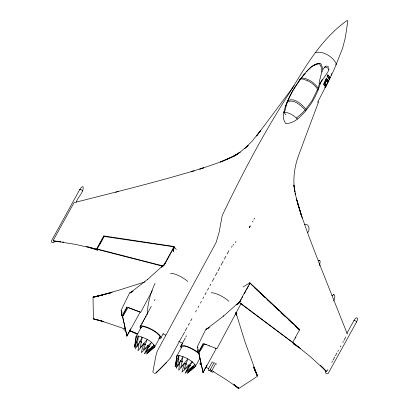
<?xml version="1.0" encoding="UTF-8"?>
<svg xmlns="http://www.w3.org/2000/svg" width="409" height="409" viewBox="0 0 409 409"><rect width="100%" height="100%" fill="white"/><g stroke="black" fill="none" stroke-linecap="round" stroke-linejoin="round"><path stroke-width="0.61" d="M321.791 72.004L321.157 67.035L319.582 63.748L316.827 64.208L314.086 65.276M121.642 313.718L121.693 315.717M121.759 316.019L121.785 314.95M197.828 351.137L197.874 349.322M197.982 351.827L198.028 350.017M147.296 313.57C147.731 303.12 150.522 292.813 155.067 283.411M136.197 341.975L135.497 348.846L137.7 344.332M176.974 360.81L176.207 368.304L178.135 364.358M141.35 327.067L136.187 336.433L134.98 346.51L138.278 336.04C144.5 337.599 151.264 340.631 154.847 346.157L154.725 346.904L146.427 354.066L151.396 348.652M199.086 353.913A10.654 2.74 28.9 0 0 184.152 346.132L182.061 346.525L176.898 355.891L175.691 365.968L178.989 355.498C185.211 357.057 191.974 360.094 195.558 365.615L195.436 366.362L187.138 373.529L193.35 366.761L192.133 366.505M139.101 342.798L137.991 350.804L143.763 343.862L145.236 344.629M179.894 361.643L178.702 370.263L184.474 363.32L186.438 364.347M306.464 71.682L311.561 66.657A17.106 13.727 -32.4 0 1 313.202 65.501C315.722 64.259 320.912 60.895 321.648 65.563C322.824 68.155 322.998 70.466 321.54 72.792A20.951 11.15 -53.5 0 1 321.229 74.009C320.963 75.558 316.914 89.152 320.942 81.815C318.325 90.353 314.766 98.692 309.48 105.936L304.945 111.79L300.952 115.967C296.914 120.128 291.683 123.487 285.753 123.641C283.509 120.507 282.67 116.284 283.81 112.557C286.142 110.905 285.543 104.367 287.496 101.626M136.064 337.18L136.187 336.433L136.943 336.045L138.278 336.04L137.102 346.76L142.291 337.149L140.19 347.957L147.148 339.475L143.416 349.777L151.56 342.384L145.911 351.735L154.331 345.104L147.015 353.304L154.725 346.904L159.893 337.537M176.775 356.638L176.898 355.891L178.989 355.498L177.813 366.219L182.997 356.612L180.901 367.415L187.859 358.933L184.127 369.235L192.271 361.847L186.622 371.193L195.042 364.567L187.726 372.768L195.436 366.362L199.996 358.1M185.241 338.054L180.926 345.881L180.788 346.72A11.963 3.078 28.9 0 0 181.366 347.901M136.187 336.433L134.392 347.272L135.998 340.641M176.898 355.891L175.103 366.735L176.417 361.305M173.989 247.915L173.293 251.596L173.927 246.494L103.789 235.911L96.887 248.432L97.276 250.211L86.187 246.382M283.81 112.557C285.911 102.194 291.244 92.843 296.97 84.09M328.994 79.806L329.424 78.952L327.425 76.304L327.916 75.184L329.945 77.863L329.465 78.738L330.089 77.567L327.767 74.648L327.057 76.396L328.647 78.047L329.286 79.249L329.071 80.041L317.573 102.383M335.947 64.944L336.275 63.855C333.166 56.923 323.008 50.506 315.395 52.638M299.045 81.064L300.605 78.671L302.026 77.894C308.795 78.702 315.109 83.145 318.56 88.932M299.797 79.965L299.894 79.704M122.572 315.85L122.516 316.372L124.423 313.882L128.114 307.537L140.701 312.312L152.301 290.656M198.764 352.272L198.708 352.793L200.62 350.303L204.311 343.959L206.402 344.751M143.763 343.862L141.217 352.624L148.625 346.183L149.72 346.551M184.474 363.32L181.928 372.083L189.336 365.646L187.895 365.017M326.229 370.805C323.775 373.105 328.146 375.58 328.831 372.292L356.587 321.96C359.005 317.957 356.576 315.59 353.979 320.472L346.888 333.335M124.474 327.885L123.881 329.853L124.878 330.329M319.271 84.254L318.064 88.15M319.608 264.797L320.221 261.474L319.731 260.533L318.565 260.574L319.245 260.354M333.647 300.855C335.078 298.964 335.886 291.939 331.832 295.814M307.865 232.517C310.232 229.72 309.035 223.319 304.562 224.398M318.708 101.565C311.827 119.852 304.961 138.15 298.227 156.499C294.189 167.797 292.747 180.185 294.879 192.036L294.306 188.293M328.923 69.377L327.921 71.912L319.92 83.707M287.987 100.507L292.711 90.742L299.26 80.599M317.553 89.341L312.374 100.144L305.891 109.06M331.029 75.174L331.74 73.579M285.733 106.028L287.026 103.247M329.874 78.359L334.112 69.53L342.563 48.431L345.426 37.265L347.829 20.839L347.103 20.465C321.735 38.487 305.799 65.839 290.068 91.979C264.485 131.447 242.532 173.145 222.199 215.528L219.214 231.918L216.233 242.235L157.24 351.178L155.778 356.219L152.869 371.955L153.426 372.727M326.684 84.51L327.205 83.462M241.146 303.463L216.898 348.734L203.774 343.703M212.291 281.377L214.101 278.028M215.308 275.799L217.118 272.45M218.023 270.778L219.832 267.43M221.039 265.201L223.15 261.3M224.357 259.066L225.865 256.279M227.072 254.045L228.882 250.702M181.852 336.96L170.129 358.483L159.668 369.347L155.803 372.737M326.423 85.031L325.503 86.728L326.065 85.829L324.777 83.947L326.525 80.057L327.931 82.071L327.466 82.94M182.25 336.362L184.658 331.955M185.262 330.85L187.066 327.548M188.278 325.329L189.495 323.105M190.712 320.881L191.923 318.657M195.574 311.985L196.484 310.319M198.002 307.542L198.917 305.871M200.436 303.089L201.351 301.418M202.869 298.636L203.784 296.965M205.001 294.741L206.218 292.512M207.435 290.288L208.651 288.059M209.868 285.835L210.783 284.163M76.263 202.097C77.633 197.107 84.06 192.266 83.145 186.857C81.713 185.947 80.624 188.753 79.827 189.428L52.076 239.761C49.622 242.062 53.993 244.531 54.678 241.244M162.874 266.249L97.086 249.337L96.999 248.953L103.906 236.428L173.994 246.811L174.081 247.2L164.096 265.308M97.388 248.795L97.986 247.706M98.584 246.617L99.188 245.528M99.786 244.439L102.49 239.536M103.088 238.447L103.692 237.358M97.276 250.211L97.853 249.168M122.081 311.955L121.493 313.028L121.539 315.027L123.094 313.938L126.851 307.128L126.759 306.724M123.247 314.628L127 307.819L126.913 307.42M127.634 307.307L140.195 312.067L126.943 336.106L122.47 316.351L123.063 315.278M126.943 336.106L122.613 316.418L123.498 314.812M163.707 265.472L173.994 246.811M126.8 336.04L130.808 328.77M140.215 326.423L151.31 306.295M154.392 300.707L155.011 299.587M141.309 325.022L140.077 327.261L140.655 328.442M141.923 323.908L142.542 322.788M143.16 321.668L143.774 320.549M144.392 319.434L145.006 318.314M145.624 317.195L146.238 316.08M146.857 314.961L147.475 313.841M163.324 333.427L161.166 337.343A11.963 3.078 28.9 0 1 158.687 338.621M185.855 336.939L186.473 335.82M182.634 343.366L180.788 346.72L181.939 347.272M249.316 227.767L250.236 226.095M199.444 351.265L203.293 344.286M198.748 352.814L203.079 372.502L198.748 352.814L199.341 351.74M299.378 329.649L249.884 283.089L239.296 302.297L292.936 342.609L310.288 356.658L326.448 371.423L320.467 365.222M239.679 302.128L241.494 298.836M242.102 297.742L242.706 296.643M244.219 293.897L246.034 290.605M246.637 289.511L248.452 286.218M249.061 285.119L249.664 284.02M202.936 372.43L206.944 365.165M203.079 372.502L216.024 349.02M295.339 338.253L295.937 337.164M327.159 370.759L327.773 369.649M331.75 362.435L332.364 361.326M332.972 360.217L334.807 356.888M335.421 355.779L336.95 353.003M337.87 351.341L338.478 350.232M340.314 346.898L340.927 345.789M342.762 342.461L343.376 341.351M343.984 340.242L345.82 336.914M189.336 365.646L185.016 373.279L193.35 366.761M321.29 81.238L322.251 79.576M249.26 227.445L250.206 225.809M252.425 221.98L253.053 220.891M254.004 219.25L254.638 218.155M297.307 83.594L304.051 74.418L308.074 69.898M300.017 79.52L304.291 74.121M323.054 69.387L324.644 67.163M294.204 85.645L256.561 136.013L260.605 130.578L252.118 141.217L244.73 148.447L248.232 145.394L239.577 152.537L233.626 156.407L240.195 152.128L232.465 156.821L220.456 162.128L237.726 154.121L229.429 158.349L215.87 163.646L199.761 169.096L203.713 167.797C160.947 181.09 117.383 191.581 74.019 202.69L53.216 240.42L53.313 240.865L75.348 244.362L97.081 249.321L88.001 246.872M231.392 247.23L232.154 246.284M232.915 245.344L233.677 244.403M235.201 242.517L235.967 241.576M304.25 74.786L305.359 73.533M161.673 267.149L162.925 265.763M240.374 300.799L236.617 304.956L240.139 301.346M161.744 267.184L163.063 265.83M166.688 362.379L155.522 373.606M287.036 102.153C293.616 98.405 300.988 105.558 305.124 110.052L301.336 113.886L296.402 118.022C293.089 115.159 289.117 112.342 284.562 112.363M308.391 69.591L311.137 67.153A20.46 19.688 -24.9 0 1 312.358 66.289L315.697 64.591M165.297 263.493L147.317 279.684L147.593 279.454L129.919 293.028L132.971 291.182M240.211 301.142L223.513 316.106L223.784 315.871L206.11 329.45L209.163 327.604M287.599 100.854C294.582 96.795 302.44 105.047 306.535 109.868M137.853 333.376L136.918 334.189L130.077 330.784M324.756 67.03C325.784 65.573 328.095 65.88 328.851 67.408M209.975 370.022L209.203 370.636L208.207 370.16L208.8 368.192L212.251 361.934L213.247 362.41M211.719 370.856L210.947 371.469L209.95 370.994L210.543 369.025L213.994 362.768L214.991 363.243M213.437 371.679L212.665 372.292L211.668 371.817L212.261 369.848L215.717 363.586L216.709 364.061M152.148 347.681L144.305 353.821L148.625 346.183L147.664 345.769M197.92 351.536L199.29 350.574L203.14 343.596L203.053 343.192M115.783 192.486L117.086 191.591L118.267 191.591M299.853 79.74L301.167 78.911L303.314 79.136L307.609 80.762M243.079 287.011L249.812 282.767L299.725 329.567L292.818 342.088L293.212 343.867L300.492 348.504M132.925 291.162L129.617 292.88L120.957 310.656L121.739 311.586L121.263 310.804L121.923 313.125M209.122 327.583L205.809 329.301L197.153 347.077L197.936 348.008M153.973 347.292L154.725 346.904M180.926 345.881L181.77 345.447L183.268 345.436A11.963 3.078 28.9 0 1 199.178 353.386M191.09 171.928L192.864 171.028L194.28 170.962M316.755 64.111L317.819 63.646M145.057 281.898L118.922 290.15L94.285 297.082M333.841 294.684L333.161 294.904M324.69 87.664C326.74 87.322 324.746 84.903 323.887 84.28L326.402 78.676L328.33 81.238L328.013 82.066M327.543 81.938L328.263 81.718L328.483 80.926L326.341 78.15L323.555 84.402L325.482 86.959L325.114 87.792M94.305 297.072L112.153 292.491L93.042 297.118L102.807 294.976L93.022 297.021L93.421 319.097L102.005 321.029M199.398 358.085L199.837 358.079M192.818 366.341L193.125 366.341M54.039 241.351L60.961 241.821M62.618 241.934L63.722 242.005M53.313 240.865L57.577 241.325M59.402 241.52L60.624 241.653M173.027 247.92L174.28 248.11M151.422 347.047L152.639 347.297M102.27 321.085L93.334 318.723L108.446 323.304L124.356 328.79M102.807 321.218L103.881 321.474M96.999 248.953L163.406 266.019M209.449 345.907L208.979 345.728M215.303 348.125L215.901 348.356M130.154 330.947L136.775 333.545L130.001 330.723M163.165 334.035L165.783 335.15M182.736 343.371L178.697 341.295M154.147 373.192L154.643 373.427M160.016 336.791L161.166 337.343L159.326 334.715L157.475 333.11A11.963 3.078 28.9 0 0 145.793 326.771A11.963 3.078 28.9 0 0 140.077 327.261L141.228 327.814A10.654 2.74 28.9 0 1 146.32 327.374A10.654 2.74 28.9 0 1 156.724 333.018L159.495 335.738L160.016 336.791A10.654 2.74 28.9 0 1 159.137 337.926M307.614 80.767C311.868 82.874 315.814 85.803 318.038 90.128M201.162 364.404L200.052 363.79L201.596 364.67M297.42 119.029L296.402 118.022M206.228 367.308L208.646 368.739M210.098 369.593L212.015 370.748M212.971 371.331L225.717 379.358L238.631 388.177L233.984 384.808L238.692 388.458L234.132 384.649L238.713 388.55L257.46 376.295L253.447 366.98L257.353 375.825L253.933 367.216L257.379 375.917L244.884 341.551L235.911 312.553M180.584 360.779L182.133 361.893M139.873 341.321L141.422 342.43M299.5 347.63L239.889 303.064M254.132 287.389L257.828 290.871M260.144 293.043L264.771 297.399M267.082 299.572L271.709 303.923M274.02 306.101L278.647 310.451M280.957 312.629L285.584 316.98M288.36 319.593L292.522 323.509M295.298 326.116L299.46 330.037M324.94 67.725L324.858 67.643A2.413 0.654 28.6 0 1 325.002 66.979L325.375 67.02A2.413 0.654 28.6 0 1 327.977 68.252L328.396 68.584A2.413 0.654 28.6 0 1 328.565 69.561M321.433 366.326L326.121 371.408M177.67 358.12L178.416 358.974M285.927 114.934L284.577 113.283L283.948 111.514M305.124 110.052L305.717 110.813M173.927 246.494L176.305 249.556M197.455 347.221L198.12 349.547M297.302 202.567L302.261 218.089M235.875 312.716L236.545 315.17L235.911 312.839M235.702 313.161L236.111 314.966M103.906 236.428L103.988 236.816M347.302 333.918L319.49 264.102L320.007 265.415L309.056 236.837L300.983 214.188L296.274 198.37L301.576 215.947L295.937 196.627L293.831 185.067L294.214 187.67M249.812 282.767L249.899 283.171M199.981 363.468L200.19 364.434M103.789 235.911L104.019 236.949M249.884 283.089L249.965 283.473M295.053 193.288L295.226 194.541M80.026 189.858A1.503 0.383 28.9 0 1 80.297 189.413A1.503 0.383 28.9 0 1 82.086 190.354A1.503 0.383 28.9 0 1 82.127 190.962M354.179 320.901A1.503 0.383 28.9 0 1 355.196 320.738A1.503 0.383 28.9 0 1 356.474 322.011M153.344 346.878A9.867 2.536 28.9 0 1 152.107 346.883M149.438 346.229A9.867 2.536 28.9 0 1 147.296 345.401M145.711 344.664A9.867 2.536 28.9 0 1 143.891 343.698M141.718 342.374A9.867 2.536 28.9 0 1 139.806 341.004M137.874 339.26A9.867 2.536 28.9 0 1 137.24 338.483M141.473 337.103A9.867 2.536 28.9 0 1 142.521 337.486M153.677 344.853A9.867 2.536 28.9 0 1 154.157 345.825M170.446 273.391A11.61 2.986 28.9 0 1 187.772 281.484M190.65 365.851A9.867 2.536 28.9 0 1 189.101 365.309M186.422 364.122A9.867 2.536 28.9 0 1 184.602 363.161M182.429 361.837A9.867 2.536 28.9 0 1 180.517 360.462M178.989 359.138A9.867 2.536 28.9 0 1 177.951 357.947M191.816 361.791A9.867 2.536 28.9 0 1 192.639 362.466M211.156 292.849A11.61 2.986 28.9 0 1 228.882 301.321M327.609 83.047L325.763 86.427L326.203 85.568L325.063 83.84L326.566 80.501L327.803 82.342L327.609 83.047"/></g></svg>
